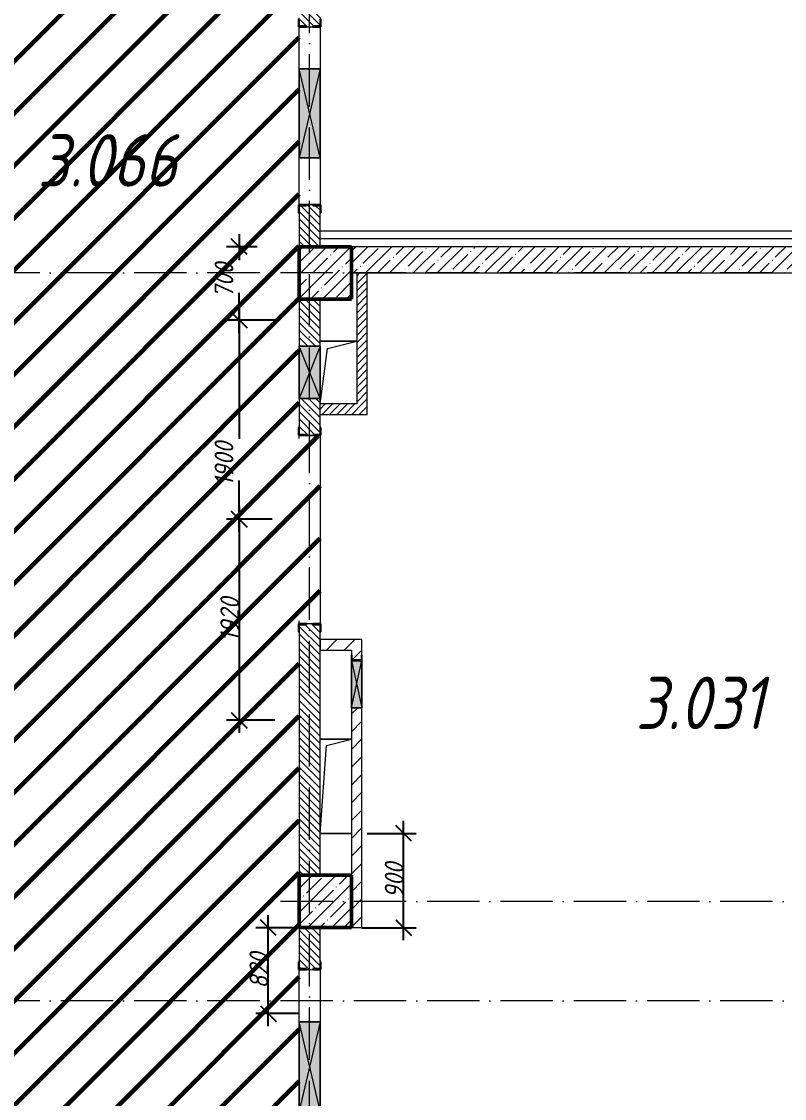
# Model space of a CAD drawing. Header units: millimetres. Extents: x -606178 to 312196, y -19338 to 632709.
# Drawn here: x -50117 to -42828, y 460245 to 470525 of the extents above; entities that cross this region are included whole.
import ezdxf

# ---------------------------------------------------------------- set-up
doc = ezdxf.new("R2010")
doc.units = ezdxf.units.MM
doc.linetypes.add('50_200_ШТРИХ_1Т_ш5_п1_п1_', pattern=[700, 500, -100, 0, -100])
for name, color, linetype, lineweight in [('6.4.1) Окр пт с инж. ПТ2.16', 3, 'Continuous', 60), ('A-____-____-DIMS', 7, 'Continuous', 9), ('A-DETL-____-OTLN-4', 7, 'Continuous', 18), ('A-DETL-GENF-OTLN', 7, 'Continuous', 9), ('A-FLOR-____-OTLN', 7, 'Continuous', 9), ('A-GENM-____-MCUT', 7, 'Continuous', 25), ('A-GENM-____-OTLN', 7, 'Continuous', 9), ('A-GENM-____-OTLN-1', 7, 'Continuous', 25), ('A-GLAZ-____-OTLN', 7, 'Continuous', 9), ('A-WALL-____-MCUT-1', 7, 'Continuous', 9), ('A-WALL-____-MCUT-3', 7, 'Continuous', 9), ('A-WALL-____-PATT-1', 7, 'Continuous', 9), ('A-WALL-FNSH-MCUT-1', 7, 'Continuous', 9), ('I-WALL-____-OTLN', 7, 'Continuous', 9), ('S-COLS-____-MCUT', 7, 'Continuous', 50), ('S-COLS-____-OTLN', 7, 'Continuous', 9), ('S-GRID-____-OTLN-1', 7, '50_200_ШТРИХ_1Т_ш5_п1_п1_', 9), ('Марки помещений', 7, 'Continuous', 9)]:
    doc.layers.add(name, color=color, linetype=linetype, lineweight=lineweight)
doc.styles.add('ISOCPEUR_I_10', font='isocpeui.ttf', dxfattribs={"width": 0.9, "height": 180})
doc.styles.add('ISOCPEUR_I_2', font='isocpeui.ttf', dxfattribs={"width": 0.85, "height": 2.3})
doc.dimstyles.new('ISO-1_8_0_9К_СРЕДНИЙ_Кладочные_3', dxfattribs={"dimscale": 304.8, "dimtxt": 179.276612, "dimasz": 0.492126, "dimexe": 0.393701, "dimexo": 0, "dimgap": 0, "dimtad": 1, "dimdec": 3, "dimrnd": 0.001, "dimdsep": 46, "dimtxsty": 'ISOCPEUR_I_10', "dimblk1": 'OBLIQUE', "dimblk2": 'OBLIQUE', "dimsah": 1, "dimcen": 0.09, "dimdle": 0.393701, "dimazin": 0, "dimtfac": 1, "dimtdec": 4, "dimtix": 1, "dimtmove": 0, "dimatfit": 3, "dimfxl": 1, "dimtvp": 1, "dimtolj": 1, "dimtzin": 0, "dimarcsym": 2})
doc.dimstyles.new('ISO-1_8_0_9К_СРЕДНИЙ_Кладочные_5', dxfattribs={"dimscale": 304.8, "dimtxt": 179.276612, "dimasz": 0.492126, "dimexe": 0.393701, "dimexo": 0, "dimgap": 0, "dimtad": 1, "dimdec": 3, "dimrnd": 0.001, "dimdsep": 46, "dimtxsty": 'ISOCPEUR_I_10', "dimblk1": 'OBLIQUE', "dimblk2": 'OBLIQUE', "dimsah": 1, "dimcen": 0.09, "dimdle": 0.393701, "dimazin": 0, "dimtfac": 1, "dimtdec": 4, "dimtix": 1, "dimtmove": 2, "dimatfit": 3, "dimfxl": 1, "dimtvp": 1, "dimtolj": 1, "dimtzin": 0, "dimarcsym": 2})
pattern_1 = [(135, (-140714.89, 451794.26), (-35.35534, -35.35534), [])]
pattern_2 = [(45, (-140714.89, 451794.26), (-84.85281, 84.85281), [])]
pattern_3 = [(45, (-140714.89, 451794.26), (-35.35534, 35.35534), [])]

# ---------------------------------------------------------------- blocks, each defined once
blk = doc.blocks.new('BSC_Колонна _Прямоугольная - 500х500-V30-АР1_План отверстий 3 этажа в осях 1-64_А-ГГ')
at = {"layer": 'S-COLS-____-OTLN'}
h = blk.add_hatch(dxfattribs=at)
h.set_pattern_fill('FP_67', color=256, style=0, pattern_type=2)
h.set_pattern_definition([(45, (-93500, -16331.04), (-114.04925, 114.04925), []), (45, (-93385.95, -16331.04), (-114.04925, 114.04925), [201.613, -40.323, 3.353, -36.97])])
h.paths.add_polyline_path([(-250, -250), (250, -250), (250, 250), (-250, 250)], flags=0)
at = {"layer": 'S-COLS-____-MCUT'}
for p, q in [((250, 250), (-250, 250)), ((-250, 250), (-250, -250)), ((250, -250), (250, 250)), ((-250, -250), (250, -250))]:
    blk.add_line(p, q, dxfattribs=at)
blk = doc.blocks.new('BSC_Колонна _Прямоугольная - 500х500-V81-АР1_План отверстий 3 этажа в осях 1-64_А-ГГ')
at = {"layer": 'S-COLS-____-OTLN'}
h = blk.add_hatch(dxfattribs=at)
h.set_pattern_fill('FP_118', color=256, style=0, pattern_type=2)
h.set_pattern_definition([(45, (-93500, -10331.04), (-114.04925, 114.04925), []), (45, (-93385.95, -10331.04), (-114.04925, 114.04925), [201.613, -40.323, 3.353, -36.97])])
h.paths.add_polyline_path([(-250, -250), (250, -250), (250, 250), (-250, 250)], flags=0)
at = {"layer": 'S-COLS-____-MCUT'}
for p, q in [((250, 250), (-250, 250)), ((-250, 250), (-250, -250)), ((250, -250), (250, 250)), ((-250, -250), (250, -250))]:
    blk.add_line(p, q, dxfattribs=at)
blk = doc.blocks.new('154_Стойка_СКБ_Уголок - СМ-2480_200-28346303-АР1_План отверстий 3 этажа в осях 1-64_А-ГГ')
at = {"layer": 'A-GENM-____-MCUT'}
for p, q in [((125, 156), (125, 81)), ((200, 156), (125, 156)), ((131, 81), (131, 150)), ((131, 150), (200, 150)), ((200, 150), (200, 156)), ((125, 81), (131, 81)), ((131, 19), (125, 19)), ((125, 19), (125, -56)), ((131, -50), (131, 19)), ((125, -56), (200, -56)), ((200, -50), (131, -50)), ((200, -56), (200, -50))]:
    blk.add_line(p, q, dxfattribs=at)
blk = doc.blocks.new('Стойка_Влож_Полоса боковая - Полоса-28213942-АР1_План отверстий 3 этажа в осях 1-64_А-ГГ')
at = {"layer": 'A-GENM-____-OTLN'}
for p, q in [((-5, 60), (0, 60)), ((-5, -60), (-5, 60)), ((0, 31), (0, -31)), ((0, -60), (-5, -60))]:
    blk.add_line(p, q, dxfattribs=at)
blk = doc.blocks.new('Фахверк_СКБ_Уголок - 200_3960-28268576-АР1_План отверстий 3 этажа в осях 1-64_А-ГГ')
at = {"layer": 'A-GENM-____-MCUT'}
for p, q in [((200, 156), (125, 156)), ((125, 156), (125, 81)), ((131, 81), (131, 150)), ((131, 150), (200, 150)), ((200, 150), (200, 156)), ((125, 81), (131, 81)), ((131, 19), (125, 19)), ((125, 19), (125, -56)), ((131, -50), (131, 19)), ((125, -56), (200, -56)), ((200, -50), (131, -50)), ((200, -56), (200, -50))]:
    blk.add_line(p, q, dxfattribs=at)
blk = doc.blocks.new('AR_Отверстие прямоугольное _в плите_ - AR_Отверстие прямоугольное _в плите_-V188-АР1_План отверстий 3 этажа в осях 1-64_А-ГГ')
at = {"layer": 'A-GENM-____-OTLN'}
for p, q in [((175, 300), (-175, 300)), ((-175, -300), (-105, 230)), ((-105, 230), (175, 300))]:
    blk.add_line(p, q, dxfattribs=at)
blk = doc.blocks.new('AR_Отверстие прямоугольное _в плите_ - AR_Отверстие прямоугольное _в плите_-30552588-АР1_План отверстий 3 этажа в осях 1-64_А-ГГ')
at = {"layer": 'A-GENM-____-OTLN'}
for p, q in [((150, 450), (-150, 450)), ((-90, 390), (150, 450)), ((-150, -450), (-90, 390)), ((-150, -450), (150, -450))]:
    blk.add_line(p, q, dxfattribs=at)
blk = doc.blocks.new('AR_Отверстие прямоугольное _в стене_ - AR_Отверстие прямоугольное _в стене__ОВ-V217-АР1_План отверстий 3 этажа в осях 1-64_А-ГГ')
at = {"layer": 'A-GLAZ-____-OTLN'}
blk.add_hatch(color=256, dxfattribs=at).paths.add_polyline_path([(-225, 47), (-225, -50), (225, -50), (225, 50), (-225, 50)], flags=0)
at = {"layer": 'A-DETL-GENF-OTLN'}
for p, q in [((-225, -50), (-225, 50)), ((-225, 50), (225, 50)), ((225, 50), (-225, -50)), ((-225, 50), (225, -50)), ((225, 50), (-225, 50)), ((-225, 50), (-225, -50)), ((225, -50), (-225, -50)), ((-225, -50), (225, -50))]:
    blk.add_line(p, q, dxfattribs=at)
blk = doc.blocks.new('AR_Отверстие прямоугольное _в стене_ - AR_Отверстие прямоугольное _в стене__ОВ-36949509-АР1_План отверстий 3 этажа в осях 1-64_А-ГГ')
at = {"layer": 'A-GLAZ-____-OTLN'}
blk.add_hatch(color=256, dxfattribs=at).paths.add_polyline_path([(250, -100), (250, 100), (-250, 100), (-250, -100)], flags=0)
at = {"layer": 'A-DETL-GENF-OTLN'}
for p, q in [((-250, -100), (-250, 100)), ((-250, 100), (250, 100)), ((250, 100), (-250, -100)), ((-250, 100), (250, -100)), ((250, 100), (-250, 100)), ((-250, 100), (-250, -100)), ((250, 100), (250, -100)), ((250, -100), (250, 100)), ((250, -100), (-250, -100)), ((-250, -100), (250, -100))]:
    blk.add_line(p, q, dxfattribs=at)
blk = doc.blocks.new('AR_Отверстие прямоугольное _в стене_ - AR_Отверстие прямоугольное _в стене__ОВ-36927705-АР1_План отверстий 3 этажа в осях 1-64_А-ГГ')
at = {"layer": 'A-GLAZ-____-OTLN'}
blk.add_hatch(color=256, dxfattribs=at).paths.add_polyline_path([(-425, 100), (-425, -100), (425, -100), (425, 100)], flags=0)
at = {"layer": 'A-DETL-GENF-OTLN'}
for p, q in [((-425, -100), (-425, 100)), ((-425, 100), (425, 100)), ((425, 100), (-425, -100)), ((-425, 100), (425, -100)), ((425, 100), (-425, 100)), ((-425, 100), (-425, -100)), ((425, 100), (425, -100)), ((425, -100), (425, 100)), ((425, -100), (-425, -100)), ((-425, -100), (425, -100))]:
    blk.add_line(p, q, dxfattribs=at)
blk = doc.blocks.new('154_Фахверк_СКБ_Швеллер - Тип_100_3960_зеркало-36793856-АР1_План отверстий 3 этажа в осях 1-64_А-ГГ')
at = {"layer": 'A-GENM-____-MCUT'}
for p, q in [((175, 50), (125, 50)), ((125, 50), (125, -50)), ((128, 47), (175, 47)), ((128, -47), (128, 47)), ((175, 47), (175, 50)), ((125, -50), (175, -50)), ((175, -47), (128, -47)), ((175, -50), (175, -47))]:
    blk.add_line(p, q, dxfattribs=at)
blk = doc.blocks.new('_Oblique')
at = {"color": 0, "linetype": 'ByBlock', "lineweight": -2}
blk.add_line((-0.5, -0.5), (0.5, 0.5), dxfattribs=at)
blk = doc.blocks.new('*D5036')
at = {"layer": 'A-____-____-DIMS', "color": 0, "lineweight": -2, "transparency": 16777216}
for p, q in [((-48038, 468495), (-48038, 468247)), ((-47865, 468375), (-48158, 468375)), ((-48038, 467555), (-48038, 467936)), ((-47697, 467675), (-48158, 467675))]:
    blk.add_line(p, q, dxfattribs=at)
at = {"layer": 'Defpoints', "color": 0, "transparency": 16777216}
for p in [(-47865, 468375), (-48038, 467675), (-47697, 467675)]:
    blk.add_point(p, dxfattribs=at)
at = {"layer": 'A-____-____-DIMS', "color": 0, "lineweight": -2, "transparency": 16777216, "xscale": 150, "yscale": 150, "zscale": 150}
for p, rotation in [((-48038, 468375), 90), ((-48038, 467675), 270)]:
    blk.add_blockref('_Oblique', p, dxfattribs=dict(at, rotation=rotation))
at = {"layer": 'A-____-____-DIMS', "color": 0, "transparency": 16777216, "insert": (-48273, 467886), "char_height": 180, "width": 409.58, "attachment_point": 1, "rotation": 90, "line_spacing_factor": 1.149209, "style": 'ISOCPEUR_I_10'}
blk.add_mtext('\\A1;700', dxfattribs=at)
blk = doc.blocks.new('*D5037')
at = {"layer": 'A-____-____-DIMS', "color": 0, "lineweight": -2, "transparency": 16777216}
for p, q in [((-48038, 467795), (-48038, 466541)), ((-47697, 467675), (-48158, 467675)), ((-48038, 465655), (-48038, 466143)), ((-47722, 465775), (-48158, 465775))]:
    blk.add_line(p, q, dxfattribs=at)
at = {"layer": 'Defpoints', "color": 0, "transparency": 16777216}
for p in [(-47697, 467675), (-48038, 465775), (-47722, 465775)]:
    blk.add_point(p, dxfattribs=at)
at = {"layer": 'A-____-____-DIMS', "color": 0, "lineweight": -2, "transparency": 16777216, "xscale": 150, "yscale": 150, "zscale": 150}
for p, rotation in [((-48038, 467675), 90), ((-48038, 465775), 270)]:
    blk.add_blockref('_Oblique', p, dxfattribs=dict(at, rotation=rotation))
at = {"layer": 'A-____-____-DIMS', "color": 0, "transparency": 16777216, "insert": (-48273, 466090), "char_height": 180, "width": 504.73, "attachment_point": 1, "rotation": 90, "line_spacing_factor": 1.149209, "style": 'ISOCPEUR_I_10'}
blk.add_mtext('\\A1;1900', dxfattribs=at)
blk = doc.blocks.new('*D5038')
at = {"layer": 'A-____-____-DIMS', "color": 0, "lineweight": -2, "transparency": 16777216}
for p, q in [((-48038, 465895), (-48038, 463735)), ((-47722, 465775), (-48158, 465775)), ((-47697, 463855), (-48158, 463855))]:
    blk.add_line(p, q, dxfattribs=at)
at = {"layer": 'Defpoints', "color": 0, "transparency": 16777216}
for p in [(-47722, 465775), (-48038, 463855), (-47697, 463855)]:
    blk.add_point(p, dxfattribs=at)
at = {"layer": 'A-____-____-DIMS', "color": 0, "lineweight": -2, "transparency": 16777216, "xscale": 150, "yscale": 150, "zscale": 150}
for p, rotation in [((-48038, 465775), 90), ((-48038, 463855), 270)]:
    blk.add_blockref('_Oblique', p, dxfattribs=dict(at, rotation=rotation))
at = {"layer": 'A-____-____-DIMS', "color": 0, "transparency": 16777216, "insert": (-48128, 464815), "char_height": 180, "width": 504.73, "attachment_point": 5, "rotation": 90, "style": 'ISOCPEUR_I_10'}
blk.add_mtext('\\A1;1920', dxfattribs=at)
blk = doc.blocks.new('*D5175')
at = {"layer": 'A-____-____-DIMS', "color": 0, "lineweight": -2, "transparency": 16777216}
for p, q in [((-47760, 460935), (-47760, 461995)), ((-47465, 461875), (-47880, 461875)), ((-47471, 461055), (-47880, 461055))]:
    blk.add_line(p, q, dxfattribs=at)
at = {"layer": 'Defpoints', "color": 0, "transparency": 16777216}
for p in [(-47760, 461875), (-47465, 461875), (-47471, 461055)]:
    blk.add_point(p, dxfattribs=at)
at = {"layer": 'A-____-____-DIMS', "color": 0, "lineweight": -2, "transparency": 16777216, "xscale": 150, "yscale": 150, "zscale": 150}
for p, rotation in [((-47760, 461875), 90), ((-47760, 461055), 270)]:
    blk.add_blockref('_Oblique', p, dxfattribs=dict(at, rotation=rotation))
at = {"layer": 'A-____-____-DIMS', "color": 0, "transparency": 16777216, "insert": (-47850, 461465), "char_height": 180, "width": 409.58, "attachment_point": 5, "rotation": 90, "style": 'ISOCPEUR_I_10'}
blk.add_mtext('\\A1;820', dxfattribs=at)
blk = doc.blocks.new('*D5179')
at = {"layer": 'A-____-____-DIMS', "color": 0, "lineweight": -2, "transparency": 16777216}
for p, q in [((-46467, 461755), (-46467, 462895)), ((-46815, 462775), (-46347, 462775)), ((-46865, 461875), (-46347, 461875))]:
    blk.add_line(p, q, dxfattribs=at)
at = {"layer": 'Defpoints', "color": 0, "transparency": 16777216}
for p in [(-46815, 462775), (-46467, 462775), (-46865, 461875)]:
    blk.add_point(p, dxfattribs=at)
at = {"layer": 'A-____-____-DIMS', "color": 0, "lineweight": -2, "transparency": 16777216, "xscale": 150, "yscale": 150, "zscale": 150}
for p, rotation in [((-46467, 462775), 90), ((-46467, 461875), 270)]:
    blk.add_blockref('_Oblique', p, dxfattribs=dict(at, rotation=rotation))
at = {"layer": 'A-____-____-DIMS', "color": 0, "transparency": 16777216, "insert": (-46557, 462325), "char_height": 180, "width": 409.58, "attachment_point": 5, "rotation": 90, "style": 'ISOCPEUR_I_10'}
blk.add_mtext('\\A1;900', dxfattribs=at)

msp = doc.modelspace()

# ---------------------------------------------------------------- hatches: boundary and pattern name
at = {"layer": '6.4.1) Окр пт с инж. ПТ2.16'}
h = msp.add_hatch(dxfattribs=at)
h.set_pattern_fill('ANSI31', color=256, scale=111)
h.paths.add_polyline_path([(-48014.891, 494725.3011), (-51464.891, 494725.3011), (-51464.891, 494225.3011), (-51464.891, 488775.3011), (-51464.891, 488175.3011), (-51464.891, 482775.3011), (-51464.891, 482175.3011), (-51464.891, 477975.3011), (-50864.891, 477975.3011), (-50864.891, 476775.3011), (-50864.891, 476575.3011), (-50864.891, 475625.3011), (-50864.891, 474525.3011), (-50864.891, 474475.3011), (-50864.891, 474325.3011), (-50864.891, 474275.3011), (-50864.891, 473575.3011), (-50864.891, 473529.3011), (-50864.891, 473275.3011), (-51464.891, 473275.3011), (-51464.891, 470775.3011), (-51464.891, 470175.3011), (-51464.891, 464625.3011), (-51464.891, 464125.3011), (-51464.891, 460975.3011), (-51464.891, 460775.3011), (-51464.891, 458575.3011), (-51464.891, 457875.3011), (-50964.891, 457875.3011), (-50964.891, 457275.3011), (-51464.891, 457275.3011), (-51464.891, 454275.3011), (-50964.891, 454275.3011), (-50964.891, 453675.3011), (-50964.891, 450725.3011), (-50964.891, 450125.3011), (-50439.891, 450125.3011), (-50439.891, 450131.3011), (-50364.891, 450131.3011), (-48564.891, 450125.3011), (-48564.891, 450131.3011), (-48489.891, 450131.3011), (-47664.891, 450126.4719), (-47664.891, 450225.3011), (-47464.891, 450225.3011), (-47464.891, 450375.3011), (-47464.891, 450700.3011), (-47470.891, 450700.3011), (-47470.891, 450780.3011), (-47464.891, 450780.3011), (-47464.891, 451225.3011), (-47464.891, 452075.3011), (-47464.891, 452475.3011), (-47470.891, 452475.3011), (-47470.891, 452550.3011), (-47464.891, 452875.3011), (-47464.891, 453375.3011), (-47464.891, 455875.3011), (-47464.891, 456775.3011), (-47464.891, 457000.3011), (-47470.891, 457000.3011), (-47470.891, 457075.3011), (-47464.891, 457775.3011), (-47470.891, 457775.3011), (-47470.891, 457850.3011), (-47464.891, 458000.3011), (-47470.891, 458000.3011), (-47470.891, 458075.3011), (-47464.891, 458775.3011), (-47470.891, 458775.3011), (-47470.891, 458875.3011), (-47464.891, 458875.3011), (-47464.891, 459375.3011), (-47464.891, 459700.3011), (-47470.891, 459700.3011), (-47470.891, 459780.3011), (-47464.891, 459780.3011), (-47464.891, 460125.3011), (-47464.891, 460975.3011), (-47464.891, 461475.3011), (-47470.891, 461475.3011), (-47470.891, 461550.3011), (-47464.891, 461875.3011), (-47464.891, 462375.3011), (-47464.891, 464700.3011), (-47470.891, 464700.3011), (-47470.891, 464780.3011), (-47264.891, 464780.3011), (-47264.891, 466570.3011), (-47470.891, 466570.3011), (-47470.891, 466650.3011), (-47464.891, 466925.3011), (-47464.891, 467425.3011), (-47464.891, 467875.3011), (-47464.891, 468375.3011), (-47464.891, 468700.3011), (-47470.891, 468700.3011), (-47470.891, 468780.3011), (-47464.891, 468780.3011), (-47464.891, 469225.3011), (-47464.891, 470075.3011), (-47464.891, 470475.3011), (-47470.891, 470475.3011), (-47470.891, 470550.3011), (-47464.891, 470875.3011), (-47464.891, 471375.3011), (-47464.891, 472775.3011), (-47464.891, 473775.3011), (-47464.891, 474100.3011), (-47470.891, 474100.3011), (-47470.891, 474180.3011), (-47264.891, 474180.3011), (-47264.891, 475070.3011), (-47470.891, 475070.3011), (-47470.891, 475150.3011), (-47464.891, 476075.3011), (-47464.891, 476475.3011), (-47464.891, 476575.3011), (-47464.891, 476775.3011), (-47464.891, 476875.3011), (-47464.891, 477375.3011), (-47464.891, 477700.3011), (-47470.891, 477700.3011), (-47470.891, 477780.3011), (-47464.891, 477780.3011), (-47464.891, 478325.3011), (-47464.891, 479175.3011), (-47464.891, 479475.3011), (-47470.891, 479475.3011), (-47470.891, 479550.3011), (-47464.891, 479875.3011), (-47464.891, 480375.3011), (-47464.891, 480600.3011), (-47470.891, 480600.3011), (-47470.891, 480675.3011), (-47395.891, 480675.3011), (-47264.891, 480675.3011), (-47264.891, 482475.3011), (-47333.891, 482475.3011), (-47395.891, 482475.3011), (-47470.891, 482475.3011), (-47470.891, 482550.3011), (-47464.891, 482700.3011), (-47470.891, 482700.3011), (-47470.891, 482775.3011), (-47464.891, 482805.3011), (-47464.891, 482775.3011), (-47395.891, 482775.3011), (-47264.891, 482775.3011), (-47264.891, 484570.3011), (-47470.891, 484570.3011), (-47470.891, 484650.3011), (-47464.891, 485875.3011), (-47464.891, 486375.3011), (-47464.891, 486700.3011), (-47470.891, 486700.3011), (-47470.891, 486780.3011), (-47464.891, 486780.3011), (-47464.891, 487275.3011), (-47464.891, 487925.3011), (-47464.891, 488475.3011), (-47470.891, 488475.3011), (-47470.891, 488550.3011), (-47464.891, 488875.3011), (-47464.891, 489375.3011), (-47464.891, 489800.3011), (-47464.891, 490300.3011), (-47464.891, 493775.3011), (-48014.891, 493775.3011)])
at = {"layer": 'A-WALL-____-PATT-1'}
h = msp.add_hatch(dxfattribs=at)
h.set_pattern_fill('FP_6', color=256, style=0, pattern_type=2)
h.set_pattern_definition(pattern_1)
h.paths.add_polyline_path([(-47264.891, 468375.3011), (-47264.891, 468769.3011), (-47333.891, 468769.3011), (-47333.891, 468775.3011), (-47395.891, 468775.3011), (-47395.891, 468769.3011), (-47464.891, 468769.3011), (-47464.891, 468375.3011), (-47304.891, 468375.3011)], flags=0)
h.paths.add_polyline_path([(-47395.891, 470475.3011), (-47333.891, 470475.3011), (-47333.891, 470481.3011), (-47264.891, 470481.3011), (-47264.891, 470875.3011), (-47464.891, 470875.3011), (-47464.891, 470481.3011), (-47395.891, 470481.3011)], flags=0)
h = msp.add_hatch(dxfattribs=at)
h.set_pattern_fill('FP_38', color=256, style=0, pattern_type=2)
h.set_pattern_definition([(45, (-140714.89, 451794.26), (-114.04925, 114.04925), []), (45, (-140600.84, 451794.26), (-114.04925, 114.04925), [201.612, -40.322, 3.353, -36.97])])
h.paths.add_polyline_path([(-39964.891, 468125.3011), (-39964.891, 468375.3011), (-46964.891, 468375.3011), (-46964.891, 468125.3011), (-39983.1035, 468125.3011)], flags=0)
h = msp.add_hatch(dxfattribs=at)
h.set_pattern_fill('FP_5', color=256, style=0, pattern_type=2)
h.set_pattern_definition(pattern_3)
h.paths.add_polyline_path([(-46814.891, 466875.3011), (-46814.891, 468125.3011), (-46914.891, 468125.3011), (-46914.891, 466875.3011)], flags=0)
h = msp.add_hatch(dxfattribs=at)
h.set_pattern_fill('FP_6', color=256, style=0, pattern_type=2)
h.set_pattern_definition(pattern_1)
h.paths.add_polyline_path([(-47264.891, 462375.3011), (-47264.891, 464769.3011), (-47333.891, 464769.3011), (-47333.891, 464775.3011), (-47395.891, 464775.3011), (-47395.891, 464769.3011), (-47464.891, 464769.3011), (-47464.891, 462375.3011)], flags=0)
h.paths.add_polyline_path([(-47395.891, 466575.3011), (-47333.891, 466575.3011), (-47333.891, 466581.3011), (-47264.891, 466581.3011), (-47264.891, 466925.3011), (-47464.891, 466925.3011), (-47463.9679, 466581.3011), (-47395.891, 466581.3011)], flags=0)
h.paths.add_polyline_path([(-47264.891, 467425.3011), (-47264.891, 467875.3011), (-47464.891, 467875.3011), (-47464.891, 467425.3011), (-47334.1217, 467425.3011)], flags=0)
h = msp.add_hatch(dxfattribs=at)
h.set_pattern_fill('FP_5', color=256, style=0, pattern_type=2)
h.set_pattern_definition(pattern_3)
h.paths.add_polyline_path([(-47264.891, 466775.3011), (-46814.891, 466775.3011), (-46814.891, 466875.3011), (-47264.891, 466875.3011)], flags=0)
h = msp.add_hatch(dxfattribs=at)
h.set_pattern_fill('FP_4', color=256, style=0, pattern_type=2)
h.set_pattern_definition(pattern_2)
h.paths.add_polyline_path([(-46964.891, 464525.3011), (-46964.891, 464625.3011), (-47264.891, 464625.3011), (-47264.891, 464525.3011)], flags=0)
h = msp.add_hatch(dxfattribs=at)
h.set_pattern_fill('FP_4', color=256, style=0, pattern_type=2)
h.set_pattern_definition(pattern_2)
h.paths.add_polyline_path([(-46864.891, 461875.3011), (-46864.891, 463975.3011), (-46964.891, 463975.3011), (-46964.891, 461875.3011)], flags=0)
h.paths.add_polyline_path([(-46867.891, 464428.3011), (-46867.891, 464475.3011), (-46864.891, 464475.3011), (-46864.891, 464625.3011), (-46964.891, 464625.3011), (-46964.891, 464475.3011), (-46961.891, 464475.3011), (-46961.2306, 464428.3011)], flags=0)
h = msp.add_hatch(dxfattribs=at)
h.set_pattern_fill('FP_6', color=256, style=0, pattern_type=2)
h.set_pattern_definition(pattern_1)
h.paths.add_polyline_path([(-47264.891, 459375.3011), (-47264.891, 459769.3011), (-47333.891, 459769.3011), (-47333.891, 459775.3011), (-47395.891, 459775.3011), (-47395.891, 459769.3011), (-47464.891, 459769.3011), (-47464.891, 459375.3011)], flags=0)
h.paths.add_polyline_path([(-47395.891, 461475.3011), (-47333.891, 461475.3011), (-47333.891, 461481.3011), (-47264.891, 461481.3011), (-47264.891, 461875.3011), (-47464.891, 461875.3011), (-47464.891, 461481.3011), (-47395.891, 461481.3011)], flags=0)

# ---------------------------------------------------------------- linework, layer by layer
at = {"layer": 'A-DETL-____-OTLN-4'}
for p, q in [((-39714.891, 468525.3011), (-47264.891, 468525.3011)), ((-39714.891, 468450.3011), (-47264.891, 468450.3011))]:
    msp.add_line(p, q, dxfattribs=at)
at = {"layer": 'A-FLOR-____-OTLN'}
for p, q in [((-47264.891, 467475.3011), (-46914.891, 467475.3011)), ((-47264.891, 463675.3011), (-46964.891, 463675.3011)), ((-46964.891, 462775.3011), (-47264.891, 462775.3011))]:
    msp.add_line(p, q, dxfattribs=at)
at = {"layer": 'A-WALL-____-MCUT-1'}
for p, q in [((-39964.891, 468375.3011), (-46964.891, 468375.3011)), ((-46964.891, 468125.3011), (-39964.891, 468125.3011))]:
    msp.add_line(p, q, dxfattribs=at)
at = {"layer": 'A-WALL-____-MCUT-3'}
for p, q in [((-47395.891, 470475.3011), (-47333.891, 470475.3011)), ((-47464.891, 468700.3011), (-47464.891, 468375.3011)), ((-47264.891, 468375.3011), (-47264.891, 468700.3011)), ((-47464.891, 467875.3011), (-47464.891, 467425.3011)), ((-47264.891, 467425.3011), (-47264.891, 467875.3011)), ((-47464.891, 466925.3011), (-47464.891, 466650.3011)), ((-47264.891, 466650.3011), (-47264.891, 466925.3011)), ((-47464.891, 464700.3011), (-47464.891, 462375.3011)), ((-47264.891, 462375.3011), (-47264.891, 464700.3011)), ((-47464.891, 461875.3011), (-47464.891, 461550.3011)), ((-47264.891, 461550.3011), (-47264.891, 461875.3011)), ((-47395.891, 461475.3011), (-47333.891, 461475.3011))]:
    msp.add_line(p, q, dxfattribs=at)
at = {"layer": 'A-WALL-FNSH-MCUT-1'}
for p, q in [((-46914.891, 468125.3011), (-46914.891, 466875.3011)), ((-46814.891, 466775.3011), (-46814.891, 468125.3011)), ((-46914.891, 466875.3011), (-47264.891, 466875.3011)), ((-47264.891, 466775.3011), (-46814.891, 466775.3011)), ((-46864.891, 464625.3011), (-47264.891, 464625.3011)), ((-47264.891, 464625.3011), (-47264.891, 464525.3011)), ((-46864.891, 464475.3011), (-46864.891, 464625.3011)), ((-47264.891, 464525.3011), (-46964.891, 464525.3011)), ((-46964.891, 464525.3011), (-46964.891, 464475.3011)), ((-46964.891, 463975.3011), (-46964.891, 462375.3011)), ((-46864.891, 461875.3011), (-46864.891, 463975.3011)), ((-46964.891, 461875.3011), (-46864.891, 461875.3011))]:
    msp.add_line(p, q, dxfattribs=at)
at = {"layer": 'I-WALL-____-OTLN'}
for p, q in [((-47464.891, 470075.3011), (-47464.891, 470475.3011)), ((-47264.891, 470475.3011), (-47264.891, 470075.3011)), ((-47464.891, 468775.3011), (-47464.891, 469225.3011)), ((-47264.891, 469225.3011), (-47264.891, 468775.3011)), ((-47464.891, 466545.3011), (-47464.891, 466575.3011)), ((-47264.891, 466575.3011), (-47264.891, 464775.3011)), ((-47464.891, 464775.3011), (-47464.891, 464805.3011)), ((-47464.891, 460975.3011), (-47464.891, 461475.3011)), ((-47264.891, 461475.3011), (-47264.891, 460975.3011))]:
    msp.add_line(p, q, dxfattribs=at)
at = {"layer": 'S-GRID-____-OTLN-1'}
for p, q in [((-47364.891, 447311.6528), (-47364.891, 501675.2188)), ((-36640.4843, 468125.3011), (-73388.1205, 468125.3011)), ((-36640.4843, 462125.3011), (-47693.6266, 462125.3011)), ((-36640.4843, 461175.3011), (-145171.2534, 461175.3011))]:
    msp.add_line(p, q, dxfattribs=at)

# ---------------------------------------------------------------- block references
at = {"layer": 'A-GENM-____-OTLN'}
for p, rotation in [((-47364.891, 468775.3011), 269.9999999999999), ((-47364.891, 466575.3011), 89.99999999999991), ((-47364.891, 464775.3011), 269.9999999999999)]:
    msp.add_blockref('Стойка_Влож_Полоса боковая - Полоса-28213942-АР1_План отверстий 3 этажа в осях 1-64_А-ГГ', p, dxfattribs=dict(at, rotation=rotation))
for name, p in [('AR_Отверстие прямоугольное _в плите_ - AR_Отверстие прямоугольное _в плите_-V188-АР1_План отверстий 3 этажа в осях 1-64_А-ГГ', (-47089.891, 467175.3011)), ('AR_Отверстие прямоугольное _в плите_ - AR_Отверстие прямоугольное _в плите_-30552588-АР1_План отверстий 3 этажа в осях 1-64_А-ГГ', (-47114.891, 463225.3011))]:
    msp.add_blockref(name, p, dxfattribs=at)
at = {"layer": 'A-GENM-____-OTLN-1'}
for name, p, rotation in [('Фахверк_СКБ_Уголок - 200_3960-28268576-АР1_План отверстий 3 этажа в осях 1-64_А-ГГ', (-47314.891, 470350.3011), 89.9999999999999), ('154_Стойка_СКБ_Уголок - СМ-2480_200-28346303-АР1_План отверстий 3 этажа в осях 1-64_А-ГГ', (-47414.891, 468900.3011), 269.9999999999999), ('154_Стойка_СКБ_Уголок - СМ-2480_200-28346303-АР1_План отверстий 3 этажа в осях 1-64_А-ГГ', (-47314.891, 466450.3011), 89.9999999999999), ('154_Стойка_СКБ_Уголок - СМ-2480_200-28346303-АР1_План отверстий 3 этажа в осях 1-64_А-ГГ', (-47414.891, 464900.3011), 269.9999999999999), ('154_Фахверк_СКБ_Швеллер - Тип_100_3960_зеркало-36793856-АР1_План отверстий 3 этажа в осях 1-64_А-ГГ', (-46914.891, 464300.3011), 90), ('Фахверк_СКБ_Уголок - 200_3960-28268576-АР1_План отверстий 3 этажа в осях 1-64_А-ГГ', (-47314.891, 461350.3011), 89.9999999999999)]:
    msp.add_blockref(name, p, dxfattribs=dict(at, rotation=rotation))
at = {"layer": 'A-GLAZ-____-OTLN'}
for name, p, rotation in [('AR_Отверстие прямоугольное _в стене_ - AR_Отверстие прямоугольное _в стене__ОВ-36927705-АР1_План отверстий 3 этажа в осях 1-64_А-ГГ', (-47364.891, 469650.3011), 269.9999999999999), ('AR_Отверстие прямоугольное _в стене_ - AR_Отверстие прямоугольное _в стене__ОВ-36949509-АР1_План отверстий 3 этажа в осях 1-64_А-ГГ', (-47364.891, 467175.3011), 269.9999999999999), ('AR_Отверстие прямоугольное _в стене_ - AR_Отверстие прямоугольное _в стене__ОВ-V217-АР1_План отверстий 3 этажа в осях 1-64_А-ГГ', (-46914.891, 464200.3011), 90), ('AR_Отверстие прямоугольное _в стене_ - AR_Отверстие прямоугольное _в стене__ОВ-36927705-АР1_План отверстий 3 этажа в осях 1-64_А-ГГ', (-47364.891, 460550.3011), 269.9999999999999)]:
    msp.add_blockref(name, p, dxfattribs=dict(at, rotation=rotation))
at = {"layer": 'S-COLS-____-OTLN'}
for name, p in [('BSC_Колонна _Прямоугольная - 500х500-V30-АР1_План отверстий 3 этажа в осях 1-64_А-ГГ', (-47214.891, 468125.3011)), ('BSC_Колонна _Прямоугольная - 500х500-V81-АР1_План отверстий 3 этажа в осях 1-64_А-ГГ', (-47214.891, 462125.3011))]:
    msp.add_blockref(name, p, dxfattribs=at)

# ---------------------------------------------------------------- texts
at = {"layer": 'Марки помещений', "char_height": 500, "attachment_point": 1, "style": 'ISOCPEUR_I_2'}
for s, insert, width in [('3.066', (-49963.8092, 469449.4053), 785.65375), ('3.031', (-44251.1005, 464271.1352), 737.5525)]:
    msp.add_mtext(s, dxfattribs=dict(at, insert=insert, width=width))

# ---------------------------------------------------------------- dimensions: what is measured, and where the dimension line sits
at = {"layer": 'A-____-____-DIMS'}
for base, p1, p2, override, picture, middle in [((-48037.7551, 467675.3011), (-47864.891, 468375.3011), (-47696.7552, 467675.3011), {"dimpost": '<>', "dimfxl": 719.909474}, '*D5036', (-48152.9171, 468091.1196)), ((-48037.7551, 465775.3011), (-47696.7552, 467675.3011), (-47721.5529, 465775.3011), {"dimpost": '<>', "dimfxl": 1900.161816}, '*D5037', (-48152.9171, 466342.4024))]:
    dim = msp.add_linear_dim(base=base, p1=p1, p2=p2, angle=90, dimstyle='ISO-1_8_0_9К_СРЕДНИЙ_Кладочные_5', override=override, dxfattribs=at)
    dim.commit()
    dim.dimension.update_dxf_attribs({"geometry": picture, "text_midpoint": middle, "dimtype": 160, "text_rotation": 90})
for base, p1, p2, override, picture, middle in [((-48037.7551, 463855.3011), (-47721.5529, 465775.3011), (-47696.7552, 463855.3011), {"dimpost": '<>', "dimfxl": 1920.16013}, '*D5038', (-48127.7551, 464815.3011)), ((-46467.175, 462775.3011), (-46864.891, 461875.3011), (-46814.891, 462775.3011), {"dimpost": '<>', "dimfxl": 901.387819}, '*D5179', (-46557.175, 462325.3011)), ((-47760.3007, 461875.3011), (-47470.891, 461055.3011), (-47464.891, 461875.3011), {"dimpost": '<>', "dimfxl": 820.021951}, '*D5175', (-47850.3007, 461465.3011))]:
    dim = msp.add_linear_dim(base=base, p1=p1, p2=p2, angle=90, dimstyle='ISO-1_8_0_9К_СРЕДНИЙ_Кладочные_3', override=override, dxfattribs=at)
    dim.commit()
    dim.dimension.update_dxf_attribs({"geometry": picture, "text_midpoint": middle})

doc.saveas('drawing.dxf')
